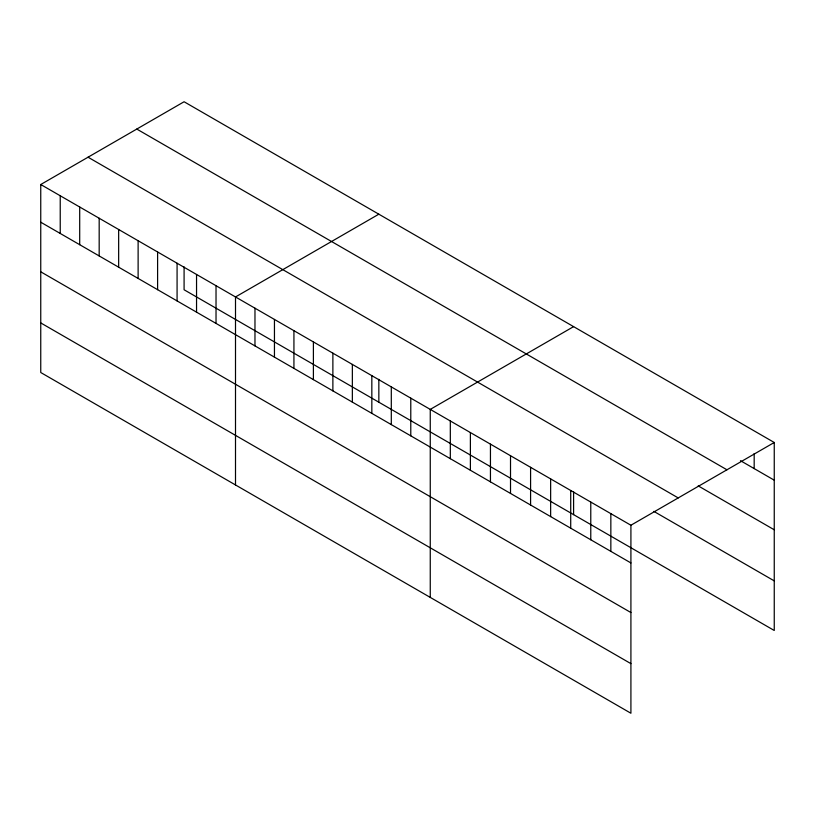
<?xml version="1.0" encoding="UTF-8"?>
<svg xmlns="http://www.w3.org/2000/svg" width="815" height="815" viewBox="0 0 815 815"><rect width="100%" height="100%" fill="white"/><g stroke="black" fill="none" stroke-linecap="round" stroke-linejoin="round"><path stroke-width="1.22" d="M40.75 184.516L630.912 525.237L630.912 713.247L40.75 372.516L40.75 184.516L184.088 101.753L774.25 442.484L774.25 630.484L184.088 289.763L184.088 266.872M378.843 214.192L235.504 296.955L235.504 484.956M573.597 326.632L430.259 409.395L430.259 597.395M630.912 525.237L774.25 442.484M740.458 460.669L774.25 480.178M136.788 129.065L726.949 469.786M698.211 485.883L774.25 529.781M88.051 157.203L678.212 497.924M653.854 511.382L774.25 580.881M40.75 222.21L630.912 562.941M40.75 271.813L630.912 612.544M40.75 322.923L630.912 663.644M754.181 453.517L754.181 468.594M610.843 513.654L610.843 551.358M590.773 502.071L590.773 539.775M573.597 491.751L573.597 514.642M570.714 490.487L570.714 528.181M550.645 478.904L550.645 516.598M530.585 467.311L530.585 505.015M510.516 455.728L510.516 493.432M490.447 444.144L490.447 481.848M470.387 432.561L470.387 470.265M450.318 420.978L450.318 458.682M410.78 398.148L410.78 435.852M391.302 386.901L391.302 424.605M378.843 379.311L378.843 402.203M371.834 375.664L371.834 413.358M352.355 364.417L352.355 402.121M332.877 353.17L332.877 390.874M313.398 341.933L313.398 379.627M293.93 330.686L293.93 368.39M274.451 319.439L274.451 357.143M254.973 308.192L254.973 345.896M216.026 285.708L216.026 323.412M196.547 274.461L196.547 312.165M177.079 263.225L177.079 300.918M157.601 251.978L157.601 289.682M138.122 240.731L138.122 278.435M118.654 229.494L118.654 267.188M99.175 218.247L99.175 255.951M79.697 207L79.697 244.704M60.228 195.763L60.228 233.457"/></g></svg>
